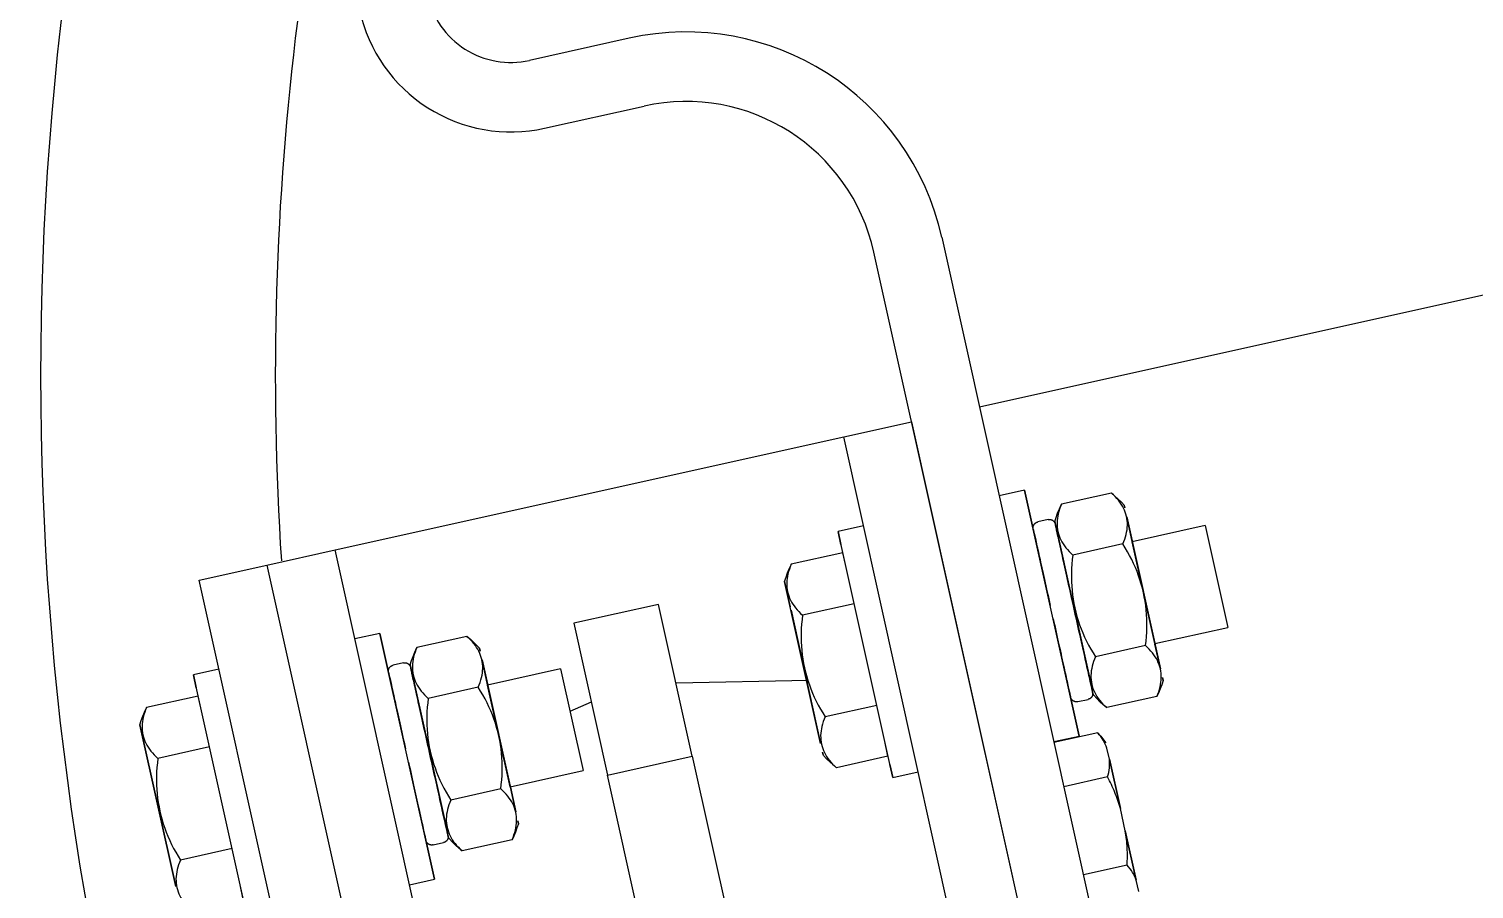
# Model space of a CAD drawing. Header units: millimetres. Extents: x -1534340 to 1713810, y -1348191 to 1114081.
# Drawn here: x 1307865.7 to 1308032.1, y -648865.5 to -648766.5 of the extents above; entities that cross this region are included whole.
import ezdxf

# ---------------------------------------------------------------- set-up
doc = ezdxf.new("R2010")
doc.units = ezdxf.units.MM
doc.header["$LTSCALE"] = 100
for name, color, linetype in [('ccu12-Manh', 8, 'Continuous'), ('KT-Kich thuoc', 9, 'Continuous'), ('SPE-MEP-Electric', 46, 'Continuous'), ('Xref_ST_MBDV Cot vach 30.7.2022$0$Xref_ST_MBDV Cot vach 30.7.2022|Xref_ST_MBDV Cot vach 30.7.2022|Xref_ST_MBDV Cot vach 30.7.2022|Xref_ST_MBDV Cot vach 30.7.2022|A-WALL-PATT', 251, 'Continuous')]:
    doc.layers.add(name, color=color, linetype=linetype)

# ---------------------------------------------------------------- blocks, each defined once
blk = doc.blocks.new('Xref_ST_MBDV Cot vach 30.7.2022$0$Tuong Vay01-flat-1')
at = {"layer": 'Xref_ST_MBDV Cot vach 30.7.2022$0$Xref_ST_MBDV Cot vach 30.7.2022|Xref_ST_MBDV Cot vach 30.7.2022|Xref_ST_MBDV Cot vach 30.7.2022|Xref_ST_MBDV Cot vach 30.7.2022|A-WALL-PATT'}
h = blk.add_hatch(dxfattribs=at)
h.set_pattern_fill('ACET-2D-VATLIEU04', color=256, scale=50, pattern_type=2)
h.set_pattern_definition([(50, (-11139561.84, -1407213.45), (-225.902474, 189.5546825), [37.5, -412.5]), (355, (-11139561.84, -1407213.45), (32.127212, 367.215716), [30, -330]), (100.4514, (-11139531.95, -1407216.06), (-341.231527, -62.944187), [31.870095, -350.571056]), (46.1842, (-11139561.84, -1407113.45), (-319.180497, 306.252097), [56.25, -618.75]), (96.6356, (-11139517.37, -1407120.34), (-516.995922, -60.144022), [47.805144, -525.8565]), (351.1842, (-11139561.84, -1407113.45), (84.740774, 546.39543), [45, -495]), (21, (-11139511.84, -1407138.45), (-105.680822, 275.3079534), [37.5, -412.5]), (326, (-11139511.84, -1407138.45), (206.128805, 305.59852), [30, -330]), (71.4514, (-11139486.97, -1407155.22), (-328.963765, 110.380101), [31.870095, -350.571056]), (37.5, (-11139561.84, -1407213.45), (-78.1345294, 101.8269012), [0, -326, 0, -335, 0, -331.25]), (7.5, (-11139561.84, -1407213.45), (-23.2793464, 176.824191), [0, -191, 0, -318.5, 0, -126.25]), (327.5, (-11139673.34, -1407213.45), (71.9444175, 112.9301145), [0, -125, 0, -390, 0, -517.5000003]), (317.5, (-11139723.34, -1407213.45), (158.0205496, 172.449169), [0, -162.5, 0, -259, 0, -367.5]), (45, (-11139561.84, -1407213.45), (-150.260191, 150.260191), []), (45, (-11139561.84, -1407152.2), (-150.260191, 150.260191), [])])
h.paths.add_polyline_path([(-82665.42, -118500.01), (-81837.42, -121132.03), (-80902.72, -123728.08), (-79862.88, -126283.84), (-78719.64, -128795.04), (-77474.9, -131257.52), (-76130.73, -133667.15), (-74689.38, -136019.95), (-73153.23, -138311.98), (-71524.86, -140539.43), (-69806.97, -142698.6), (-68002.42, -144785.88), (-66114.21, -146797.8), (-64145.5, -148731.01), (-62099.55, -150582.3), (-59979.78, -152348.57), (-57789.72, -154026.89), (-55533, -155614.47), (-53213.4, -157108.65), (-50834.77, -158506.95), (-48401.07, -159807.05), (-45916.36, -161006.78), (-43384.77, -162104.14), (-40810.51, -163097.3), (-38197.89, -163984.61), (-35551.23, -164764.6), (-32874.96, -165435.95), (-30173.53, -165997.57), (-27451.45, -166448.5), (-24701.85, -166789.32), (-4396.73, -168938.26), (36420.02, -167648.22), (41836.49, -160718.64), (12445.39, -24367.66), (8472.91, -9248.97), (-4718.71, -5521.4), (-10557.46, -9946.82), (-34021.19, -27848.25), (-39776.65, -32008.57), (-41248.86, -35293.77), (-45787.32, -38574.38), (-49368.49, -38942), (-57644.19, -44924.07), (-59844.65, -46601.45), (-61968.93, -48362.3), (-64019.6, -50208.35), (-65993.25, -52136.53), (-67886.59, -54143.62), (-69696.47, -56226.28), (-71419.87, -58381.05), (-73053.94, -60604.33), (-74595.93, -62892.43), (-76043.3, -65241.53), (-77393.62, -67647.73), (-78644.64, -70107.01), (-79794.3, -72615.29), (-80840.66, -75168.38), (-81782, -77762.03), (-82616.74, -80391.93), (-83343.48, -83053.69), (-83961.03, -85742.89), (-84468.35, -88455.04), (-84864.6, -91185.63), (-85149.11, -93930.12), (-85321.41, -96683.6), (-85381.3, -99529.51), (-85328.5, -102200.84), (-85163.21, -104955.39), (-84885.7, -107700.59), (-84496.43, -110432.19), (-83996.05, -113145.63), (-83385.37, -115836.4)], flags=16)
h.paths.add_polyline_path([(-83625.46, -118780.63), (-82785.21, -121451.59), (-81836.68, -124086.04), (-80781.46, -126679.6), (-79621.31, -129227.95), (-78358.15, -131726.85), (-76994.1, -134172.14), (-75531.43, -136559.73), (-73972.56, -138885.67), (-72320.1, -141146.07), (-70576.8, -143337.18), (-68745.55, -145455.33), (-66829.42, -147497.01), (-64831.58, -149458.82), (-62755.37, -151337.49), (-60604.25, -153129.89), (-58381.78, -154833.04), (-56091.69, -156444.1), (-53737.77, -157960.38), (-51323.96, -159379.37), (-48854.26, -160698.7), (-46332.79, -161916.18), (-43763.75, -163029.77), (-41151.42, -164037.62), (-38500.15, -164938.06), (-35814.34, -165729.58), (-33098.48, -166410.87), (-30357.09, -166980.79), (-27594.73, -167438.39), (-24815.99, -167782.83), (-4433.74, -169939.93), (36919.56, -168632.94), (42912.69, -160965.6), (13418.23, -24135.12), (9294.84, -8442.07), (-4925.94, -4423.69), (-11162.76, -9150.82), (-34617.48, -27045.38), (-40579.63, -31355.1), (-42051.84, -34640.3), (-46155.98, -37606.97), (-49737.15, -37974.59), (-58240.31, -44121.08), (-60467.12, -45818.54), (-62622.82, -47605.44), (-64703.82, -49478.79), (-66706.66, -51435.49), (-68628.01, -53472.27), (-70464.67, -55585.74), (-72213.56, -57772.38), (-73871.8, -60028.55), (-75436.6, -62350.49), (-76905.37, -64734.35), (-78275.67, -67176.14), (-79545.2, -69671.8), (-80711.86, -72217.17), (-81773.71, -74808.03), (-82728.97, -77440.05), (-83576.05, -80108.85), (-84313.55, -82809.98), (-84940.23, -85538.96), (-85455.06, -88291.23), (-85857.17, -91062.22), (-86145.89, -93847.3), (-86320.76, -96641.84), (-86381.51, -99528.87), (-86327.91, -102240.68), (-86160.19, -105035.66), (-85878.58, -107821.47), (-85483.55, -110593.48), (-84975.76, -113347.05), (-84356.06, -116077.62)])
blk = doc.blocks.new('A$C3D120D72')
for p, q in [((-462.44, 343.62), (-462.42, 2221.96)), ((-454.42, 2221.96), (-454.44, 343.62)), ((-454.44, 363.62), (-454.43, 463.62)), ((-446.43, 463.62), (-446.44, 363.62)), ((-386.43, 463.62), (-386.44, 363.62)), ((-378.4, 363.62), (-378.4, 463.62)), ((-370.4, 463.62), (-370.4, 363.62)), ((-421.44, 395.73), (-421.44, 431.52)), ((-411.44, 431.52), (-411.44, 395.73)), ((-468.25, 422.08), (-468.25, 420.76)), ((-468.25, 420.76), (-468.25, 414.94)), ((-468.25, 414.94), (-468.25, 420.76)), ((-467.6, 418.82), (-462.44, 418.82)), ((-468.25, 414.94), (-468.25, 412.3)), ((-468.25, 412.3), (-468.25, 406.49)), ((-468.25, 406.49), (-468.25, 412.3)), ((-467.6, 408.43), (-462.44, 408.43)), ((-468.25, 406.49), (-468.25, 405.17)), ((-467.6, 403.23), (-462.44, 403.23)), ((-462.44, 403.12), (-465.44, 403.12)), ((-465.44, 398.88), (-465.44, 403.12)), ((-465.44, 403.12), (-465.44, 374.12)), ((-462.44, 403.12), (-465.44, 403.12)), ((-465.44, 398.88), (-465.44, 403.12)), ((-465.44, 403.12), (-465.44, 398.88)), ((-443.44, 403.12), (-446.44, 403.12)), ((-443.44, 403.12), (-446.44, 403.12)), ((-443.44, 401.6), (-443.44, 403.12)), ((-443.44, 403.12), (-443.44, 374.12)), ((-443.44, 401.6), (-443.44, 403.12)), ((-443.44, 403.12), (-443.44, 401.6)), ((-386.44, 403.12), (-389.4, 403.12)), ((-389.4, 398.88), (-389.4, 403.12)), ((-389.4, 403.12), (-389.4, 398.88)), ((-386.44, 403.12), (-389.4, 403.12)), ((-389.4, 398.88), (-389.4, 403.12)), ((-389.4, 403.12), (-389.4, 374.12)), ((-367.4, 403.12), (-367.4, 374.12)), ((-476.25, 398.97), (-475.99, 399.42)), ((-475.14, 400.62), (-469.24, 400.62)), ((-443.44, 400.62), (-437.36, 400.62)), ((-443.44, 400.62), (-443.44, 398.88)), ((-400.22, 398.97), (-399.95, 399.41)), ((-399.1, 400.62), (-393.21, 400.62)), ((-367.4, 400.62), (-367.4, 398.88)), ((-476.25, 398.62), (-476.25, 398.97)), ((-476.25, 398.97), (-476.25, 398.62)), ((-476.25, 398.62), (-476.25, 398.97)), ((-476.25, 398.97), (-476.25, 398.62)), ((-468.09, 398.91), (-468.05, 398.83)), ((-468.05, 398.83), (-468.05, 398.48)), ((-468.05, 398.48), (-468.05, 398.83)), ((-468.05, 398.83), (-468.05, 398.48)), ((-468.05, 398.48), (-468.05, 398.83)), ((-466.13, 399.22), (-467.35, 399.22)), ((-436.21, 398.91), (-436.19, 398.86)), ((-436.19, 398.86), (-436.19, 398.51)), ((-436.19, 398.51), (-436.19, 398.86)), ((-436.19, 398.86), (-436.19, 398.51)), ((-436.19, 398.51), (-436.19, 398.86)), ((-400.22, 398.62), (-400.22, 398.97)), ((-400.22, 398.97), (-400.22, 398.62)), ((-400.22, 398.62), (-400.22, 398.97)), ((-400.22, 398.97), (-400.22, 398.62)), ((-392.06, 398.91), (-392.01, 398.83)), ((-392.01, 398.83), (-392.01, 398.48)), ((-392.01, 398.48), (-392.01, 398.83)), ((-392.01, 398.83), (-392.01, 398.48)), ((-392.01, 398.48), (-392.01, 398.83)), ((-390.1, 399.22), (-391.32, 399.22)), ((-476.25, 379.66), (-476.25, 397.59)), ((-476.25, 397.59), (-476.25, 394.68)), ((-476.25, 394.68), (-476.25, 397.59)), ((-476.25, 397.59), (-476.25, 394.68)), ((-468.05, 397.46), (-468.05, 388.62)), ((-468.05, 388.62), (-468.05, 397.46)), ((-468.05, 397.46), (-468.05, 388.62)), ((-468.05, 388.62), (-468.05, 397.46)), ((-436.19, 397.49), (-436.19, 378.39)), ((-436.19, 381.79), (-436.19, 397.49)), ((-436.19, 397.49), (-436.19, 381.79)), ((-436.19, 381.79), (-436.19, 397.49)), ((-400.22, 394.68), (-400.22, 397.59)), ((-400.22, 397.59), (-400.22, 394.68)), ((-400.22, 379.66), (-400.22, 397.59)), ((-400.22, 397.59), (-400.22, 394.68)), ((-392.01, 397.46), (-392.01, 378.42)), ((-392.01, 378.42), (-392.01, 397.46)), ((-392.01, 397.46), (-392.01, 378.42)), ((-392.01, 378.42), (-392.01, 397.46)), ((-360.15, 397.49), (-360.15, 378.39)), ((-360.15, 378.39), (-360.15, 397.49)), ((-360.15, 397.49), (-360.15, 378.39)), ((-360.15, 378.39), (-360.15, 397.49)), ((-476.24, 394.62), (-484.84, 394.62)), ((-484.84, 382.62), (-484.84, 394.62)), ((-476.24, 394.62), (-476.24, 382.62)), ((-475.14, 394.62), (-469.24, 394.62)), ((-443.44, 394.62), (-437.36, 394.62)), ((-421.44, 395.73), (-421.44, 377.83)), ((-411.44, 395.73), (-421.44, 395.73)), ((-411.44, 377.83), (-411.44, 395.73)), ((-400.2, 394.62), (-408.8, 394.62)), ((-408.8, 382.62), (-408.8, 394.62)), ((-400.2, 394.62), (-400.2, 382.62)), ((-399.1, 394.62), (-393.21, 394.62)), ((-367.4, 394.62), (-361.33, 394.62)), ((-436.38, 390.11), (-421.44, 387.12)), ((-468.05, 388.2), (-468.05, 378.42)), ((-468.05, 378.42), (-468.05, 388.2)), ((-468.05, 388.2), (-468.05, 378.42)), ((-468.05, 378.42), (-468.05, 388.2)), ((-411.44, 387.12), (-408.8, 387.65)), ((-484.84, 382.62), (-476.24, 382.62)), ((-476.25, 382.58), (-476.25, 379.66)), ((-476.25, 379.66), (-476.25, 382.58)), ((-476.25, 382.58), (-476.25, 379.66)), ((-475.14, 382.63), (-469.24, 382.63)), ((-443.44, 382.63), (-437.36, 382.63)), ((-436.19, 378.39), (-436.19, 381.39)), ((-436.19, 381.39), (-436.19, 378.39)), ((-436.19, 378.39), (-436.19, 381.39)), ((-408.8, 382.62), (-400.2, 382.62)), ((-400.22, 379.66), (-400.22, 382.58)), ((-400.22, 382.58), (-400.22, 379.66)), ((-400.22, 382.58), (-400.22, 379.66)), ((-399.1, 382.63), (-393.21, 382.63)), ((-367.4, 382.63), (-361.33, 382.63)), ((-476.25, 378.28), (-476.25, 378.63)), ((-476.25, 378.63), (-476.25, 378.28)), ((-476.25, 378.28), (-476.25, 378.63)), ((-476.25, 378.63), (-476.25, 378.28)), ((-468.05, 378.42), (-468.31, 377.97)), ((-467.35, 378.02), (-466.13, 378.02)), ((-465.44, 374.12), (-465.44, 378.37)), ((-465.44, 374.12), (-465.44, 378.37)), ((-465.44, 378.37), (-465.44, 374.12)), ((-443.44, 378.37), (-443.44, 376.63)), ((-436.19, 378.39), (-436.45, 377.94)), ((-421.44, 377.83), (-411.44, 377.83)), ((-400.22, 378.28), (-400.22, 378.63)), ((-400.22, 378.63), (-400.22, 378.28)), ((-400.22, 378.28), (-400.22, 378.63)), ((-400.22, 378.63), (-400.22, 378.28)), ((-392.01, 378.42), (-392.27, 377.97)), ((-391.32, 378.02), (-390.1, 378.02)), ((-389.4, 374.12), (-389.4, 378.37)), ((-389.4, 378.37), (-389.4, 374.12)), ((-389.4, 374.12), (-389.4, 378.37)), ((-367.4, 378.37), (-367.4, 376.63)), ((-360.15, 378.39), (-360.41, 377.94)), ((-475.14, 376.63), (-469.24, 376.63)), ((-443.44, 376.63), (-437.36, 376.63)), ((-399.1, 376.63), (-393.21, 376.63)), ((-367.4, 376.63), (-361.33, 376.63)), ((-443.44, 374.12), (-443.44, 375.65)), ((-443.44, 374.12), (-443.44, 375.65)), ((-443.44, 375.65), (-443.44, 374.12)), ((-367.4, 374.12), (-367.4, 375.65)), ((-367.4, 375.65), (-367.4, 374.12)), ((-367.4, 374.12), (-367.4, 375.65)), ((-465.44, 374.12), (-462.44, 374.12)), ((-465.44, 374.12), (-462.44, 374.12)), ((-446.44, 374.12), (-443.44, 374.12)), ((-446.44, 374.12), (-443.44, 374.12)), ((-389.4, 374.12), (-386.44, 374.12)), ((-389.4, 374.12), (-386.44, 374.12)), ((-370.4, 374.12), (-367.4, 374.12)), ((-370.4, 374.12), (-367.4, 374.12)), ((-462.44, 363.62), (-533.44, 363.63)), ((-446.44, 363.62), (-454.44, 363.62)), ((-386.44, 363.62), (-446.44, 363.62)), ((-378.4, 363.62), (-386.44, 363.62)), ((-370.4, 363.62), (-378.4, 363.62)), ((-420.51, 321.46), (-432.28, 321.46)), ((-432.28, 313.46), (-420.51, 313.46))]:
    blk.add_line(p, q)
at = {"flags": 128}
for points in [[(-467.6, 403.23), (-467.85, 403.68), (-468.08, 404.15), (-468.25, 404.53)], [(-476.25, 398.97), (-475.99, 399.42), (-475.71, 399.85), (-475.41, 400.27), (-475.14, 400.62)], [(-469.24, 400.62), (-468.93, 400.21), (-468.63, 399.79), (-468.35, 399.36), (-468.09, 398.91), (-468.05, 398.83)], [(-437.36, 400.62), (-437.05, 400.21), (-436.75, 399.79), (-436.48, 399.36), (-436.21, 398.91), (-436.19, 398.86)], [(-400.22, 398.97), (-399.95, 399.41), (-399.67, 399.85), (-399.37, 400.27), (-399.1, 400.62)], [(-393.21, 400.62), (-392.9, 400.21), (-392.6, 399.79), (-392.32, 399.36), (-392.06, 398.91), (-392.01, 398.83)], [(-468.04, 398.54), (-468.03, 398.57), (-468.03, 398.6), (-468.03, 398.62), (-468.03, 398.65), (-468.02, 398.68), (-468.02, 398.7), (-468.01, 398.73), (-468, 398.76), (-467.99, 398.78), (-467.98, 398.81), (-467.97, 398.83), (-467.96, 398.86), (-467.95, 398.88), (-467.93, 398.9), (-467.92, 398.93), (-467.9, 398.95), (-467.88, 398.97), (-467.87, 398.99), (-467.85, 399.01), (-467.83, 399.03), (-467.81, 399.05), (-467.79, 399.07), (-467.77, 399.09), (-467.74, 399.1), (-467.72, 399.12), (-467.7, 399.13), (-467.67, 399.14), (-467.65, 399.16), (-467.63, 399.17), (-467.6, 399.18), (-467.57, 399.19), (-467.55, 399.2), (-467.52, 399.2), (-467.5, 399.21), (-467.47, 399.21), (-467.44, 399.22), (-467.41, 399.22), (-467.39, 399.22), (-467.36, 399.22), (-467.35, 399.22)], [(-468.04, 390.49), (-468.04, 390.88), (-468.04, 391.26), (-468.04, 391.64), (-468.04, 392.02), (-468.04, 392.39), (-468.04, 392.75), (-468.04, 393.11), (-468.04, 393.46), (-468.04, 393.8), (-468.04, 394.14), (-468.04, 394.46), (-468.04, 394.78), (-468.04, 395.08), (-468.04, 395.38), (-468.04, 395.66), (-468.04, 395.94), (-468.04, 396.2), (-468.04, 396.45), (-468.04, 396.69), (-468.04, 396.91), (-468.04, 397.12), (-468.04, 397.32), (-468.04, 397.5), (-468.04, 397.67), (-468.04, 397.83), (-468.04, 397.97), (-468.04, 398.09), (-468.04, 398.21), (-468.04, 398.3), (-468.04, 398.38), (-468.04, 398.44), (-468.04, 398.49), (-468.04, 398.52), (-468.04, 398.54)], [(-468.04, 398.54), (-468.04, 398.53), (-468.04, 398.51), (-468.04, 398.47), (-468.04, 398.42), (-468.04, 398.34), (-468.04, 398.26), (-468.04, 398.16), (-468.04, 398.04), (-468.04, 397.91), (-468.04, 397.76), (-468.04, 397.6), (-468.04, 397.42), (-468.04, 397.23), (-468.04, 397.03), (-468.04, 396.81), (-468.04, 396.58), (-468.04, 396.34), (-468.04, 396.08), (-468.04, 395.81), (-468.04, 395.53), (-468.04, 395.24), (-468.04, 394.94), (-468.04, 394.63), (-468.04, 394.31), (-468.04, 393.98), (-468.04, 393.65), (-468.04, 393.3), (-468.04, 392.95), (-468.04, 392.59), (-468.04, 392.22), (-468.04, 391.85), (-468.04, 391.47), (-468.04, 391.09), (-468.04, 390.7), (-468.04, 390.31), (-468.04, 389.92), (-468.04, 389.52), (-468.04, 389.13), (-468.04, 388.73), (-468.04, 388.34), (-468.04, 387.94), (-468.04, 387.54), (-468.04, 387.15), (-468.04, 386.76), (-468.04, 386.37), (-468.04, 385.99), (-468.04, 385.61), (-468.04, 385.23), (-468.04, 384.86), (-468.04, 384.5), (-468.04, 384.14), (-468.04, 383.79), (-468.04, 383.45), (-468.04, 383.11), (-468.04, 382.79), (-468.04, 382.47), (-468.04, 382.17), (-468.04, 381.87), (-468.04, 381.58), (-468.04, 381.31), (-468.04, 381.05), (-468.04, 380.8), (-468.04, 380.56), (-468.04, 380.34), (-468.04, 380.13), (-468.04, 379.93), (-468.04, 379.74), (-468.04, 379.58), (-468.04, 379.42), (-468.04, 379.28), (-468.04, 379.15), (-468.04, 379.04), (-468.04, 378.95), (-468.04, 378.87), (-468.04, 378.81), (-468.04, 378.76), (-468.04, 378.73), (-468.04, 378.71)], [(-468.03, 398.62), (-468.03, 398.65), (-468.02, 398.68), (-468.02, 398.7), (-468.01, 398.73), (-468, 398.76), (-467.99, 398.78), (-467.98, 398.81), (-467.97, 398.83), (-467.96, 398.86), (-467.95, 398.88), (-467.93, 398.9), (-467.92, 398.93), (-467.9, 398.95), (-467.88, 398.97), (-467.87, 398.99), (-467.85, 399.01), (-467.83, 399.03), (-467.81, 399.05), (-467.79, 399.07), (-467.77, 399.09), (-467.74, 399.1), (-467.72, 399.12), (-467.7, 399.13), (-467.67, 399.14), (-467.65, 399.16), (-467.63, 399.17), (-467.6, 399.18), (-467.57, 399.19), (-467.55, 399.2), (-467.52, 399.2), (-467.5, 399.21), (-467.47, 399.21), (-467.44, 399.22), (-467.41, 399.22)], [(-466.13, 399.22), (-466.11, 399.22), (-466.08, 399.22), (-466.05, 399.22), (-466.02, 399.22), (-465.99, 399.21), (-465.97, 399.2), (-465.94, 399.2), (-465.91, 399.19), (-465.89, 399.18), (-465.86, 399.17), (-465.84, 399.16), (-465.81, 399.15), (-465.79, 399.13), (-465.76, 399.12), (-465.74, 399.1), (-465.72, 399.09), (-465.69, 399.07), (-465.67, 399.05), (-465.65, 399.03), (-465.63, 399.01), (-465.61, 398.99), (-465.6, 398.97), (-465.58, 398.95), (-465.56, 398.93), (-465.55, 398.9), (-465.53, 398.88), (-465.52, 398.86), (-465.5, 398.83), (-465.49, 398.81), (-465.48, 398.78), (-465.47, 398.75), (-465.46, 398.73), (-465.46, 398.7), (-465.45, 398.67), (-465.45, 398.65), (-465.44, 398.62), (-465.44, 398.59), (-465.44, 398.56), (-465.44, 398.53)], [(-465.89, 399.18), (-465.86, 399.17), (-465.84, 399.16), (-465.81, 399.15), (-465.79, 399.13), (-465.76, 399.12), (-465.74, 399.1), (-465.72, 399.09), (-465.69, 399.07), (-465.67, 399.05), (-465.65, 399.03), (-465.63, 399.01), (-465.61, 398.99), (-465.6, 398.97), (-465.58, 398.95), (-465.56, 398.93), (-465.55, 398.9), (-465.53, 398.88), (-465.52, 398.86), (-465.5, 398.83), (-465.49, 398.81)], [(-465.44, 389.31), (-465.44, 389.7), (-465.44, 390.1), (-465.44, 390.49), (-465.44, 390.87), (-465.44, 391.26), (-465.44, 391.64), (-465.44, 392.01), (-465.44, 392.38), (-465.44, 392.75), (-465.44, 393.1), (-465.44, 393.45), (-465.44, 393.79), (-465.44, 394.13), (-465.44, 394.45), (-465.44, 394.77), (-465.44, 395.07), (-465.44, 395.37), (-465.44, 395.65), (-465.44, 395.93), (-465.44, 396.19), (-465.44, 396.44), (-465.44, 396.67), (-465.44, 396.9), (-465.44, 397.11), (-465.44, 397.31), (-465.44, 397.49), (-465.44, 397.66), (-465.44, 397.81), (-465.44, 397.95), (-465.44, 398.08), (-465.44, 398.19), (-465.44, 398.28), (-465.44, 398.36), (-465.44, 398.43), (-465.44, 398.48), (-465.44, 398.51), (-465.44, 398.52)], [(-392, 398.62), (-391.99, 398.65), (-391.99, 398.68), (-391.98, 398.7), (-391.98, 398.73), (-391.97, 398.76), (-391.96, 398.78), (-391.95, 398.81), (-391.94, 398.83), (-391.92, 398.86), (-391.91, 398.88), (-391.9, 398.9), (-391.88, 398.93), (-391.87, 398.95), (-391.85, 398.97), (-391.83, 398.99), (-391.81, 399.01), (-391.8, 399.03), (-391.78, 399.05), (-391.75, 399.07), (-391.73, 399.08), (-391.71, 399.1), (-391.69, 399.12), (-391.67, 399.13), (-391.64, 399.14), (-391.62, 399.16), (-391.59, 399.17), (-391.57, 399.18), (-391.54, 399.19), (-391.52, 399.2), (-391.49, 399.2), (-391.46, 399.21), (-391.44, 399.21), (-391.41, 399.22), (-391.38, 399.22)], [(-392, 398.54), (-392, 398.57), (-392, 398.6), (-392, 398.62), (-391.99, 398.65), (-391.99, 398.68), (-391.98, 398.7), (-391.98, 398.73), (-391.97, 398.76), (-391.96, 398.78), (-391.95, 398.81), (-391.94, 398.83), (-391.92, 398.86), (-391.91, 398.88), (-391.9, 398.9), (-391.88, 398.93), (-391.87, 398.95), (-391.85, 398.97), (-391.83, 398.99), (-391.81, 399.01), (-391.8, 399.03), (-391.78, 399.05), (-391.75, 399.07), (-391.73, 399.08), (-391.71, 399.1), (-391.69, 399.12), (-391.67, 399.13), (-391.64, 399.14), (-391.62, 399.16), (-391.59, 399.17), (-391.57, 399.18), (-391.54, 399.19), (-391.52, 399.2), (-391.49, 399.2), (-391.46, 399.21), (-391.44, 399.21), (-391.41, 399.22), (-391.38, 399.22), (-391.35, 399.22), (-391.33, 399.22), (-391.32, 399.22)], [(-392, 390.49), (-392, 390.88), (-392, 391.26), (-392, 391.64), (-392, 392.02), (-392, 392.39), (-392, 392.75), (-392, 393.11), (-392, 393.46), (-392, 393.8), (-392, 394.14), (-392, 394.46), (-392, 394.78), (-392, 395.08), (-392, 395.38), (-392, 395.66), (-392, 395.94), (-392, 396.2), (-392, 396.45), (-392, 396.69), (-392, 396.91), (-392, 397.12), (-392, 397.32), (-392, 397.5), (-392, 397.67), (-392, 397.83), (-392, 397.97), (-392, 398.09), (-392, 398.2), (-392, 398.3), (-392, 398.38), (-392, 398.44), (-392, 398.49), (-392, 398.52), (-392, 398.54)], [(-392, 398.54), (-392, 398.53), (-392, 398.51), (-392, 398.47), (-392, 398.42), (-392, 398.34), (-392, 398.26), (-392, 398.16), (-392, 398.04), (-392, 397.91), (-392, 397.76), (-392, 397.6), (-392, 397.42), (-392, 397.23), (-392, 397.03), (-392, 396.81), (-392, 396.58), (-392, 396.34), (-392, 396.08), (-392, 395.81), (-392, 395.53), (-392, 395.24), (-392, 394.94), (-392, 394.63), (-392, 394.31), (-392, 393.98), (-392, 393.64), (-392, 393.3), (-392, 392.95), (-392, 392.58), (-392, 392.22), (-392, 391.85), (-392, 391.47), (-392, 391.09), (-392, 390.7), (-392, 390.31), (-392, 389.92), (-392, 389.52), (-392, 389.13), (-392, 388.73), (-392, 388.33), (-392, 387.94), (-392, 387.54), (-392, 387.15), (-392, 386.76), (-392, 386.37), (-392, 385.99), (-392, 385.61), (-392, 385.23), (-392, 384.86), (-392, 384.5), (-392, 384.14), (-392, 383.79), (-392, 383.45), (-392, 383.11), (-392, 382.79), (-392, 382.47), (-392, 382.17), (-392, 381.87), (-392, 381.58), (-392, 381.31), (-392, 381.05), (-392, 380.8), (-392, 380.56), (-392, 380.34), (-392, 380.13), (-392, 379.93), (-392, 379.74), (-392, 379.57), (-392, 379.42), (-392, 379.28), (-392, 379.15), (-392, 379.04), (-392, 378.95), (-392, 378.87), (-392, 378.81), (-392, 378.76), (-392, 378.73), (-392, 378.71)], [(-390.1, 399.22), (-390.07, 399.22), (-390.04, 399.22), (-390.02, 399.22), (-389.99, 399.22), (-389.96, 399.21), (-389.93, 399.2), (-389.91, 399.2), (-389.88, 399.19), (-389.85, 399.18), (-389.83, 399.17), (-389.8, 399.16), (-389.78, 399.15), (-389.75, 399.13), (-389.73, 399.12), (-389.71, 399.1), (-389.68, 399.09), (-389.66, 399.07), (-389.64, 399.05), (-389.62, 399.03), (-389.6, 399.01), (-389.58, 398.99), (-389.56, 398.97), (-389.54, 398.95), (-389.53, 398.93), (-389.51, 398.9), (-389.5, 398.88), (-389.48, 398.85), (-389.47, 398.83), (-389.46, 398.8), (-389.45, 398.78), (-389.44, 398.75), (-389.43, 398.73), (-389.42, 398.7), (-389.42, 398.67), (-389.41, 398.64), (-389.41, 398.62), (-389.4, 398.59), (-389.4, 398.56), (-389.4, 398.53)], [(-389.85, 399.18), (-389.83, 399.17), (-389.8, 399.16), (-389.78, 399.15), (-389.75, 399.13), (-389.73, 399.12), (-389.71, 399.1), (-389.68, 399.09), (-389.66, 399.07), (-389.64, 399.05), (-389.62, 399.03), (-389.6, 399.01), (-389.58, 398.99), (-389.56, 398.97), (-389.54, 398.95), (-389.53, 398.93), (-389.51, 398.9), (-389.5, 398.88), (-389.48, 398.85), (-389.47, 398.83), (-389.46, 398.8)], [(-389.4, 389.31), (-389.4, 389.7), (-389.4, 390.1), (-389.4, 390.49), (-389.4, 390.87), (-389.4, 391.26), (-389.4, 391.64), (-389.4, 392.01), (-389.4, 392.38), (-389.4, 392.74), (-389.4, 393.1), (-389.4, 393.45), (-389.4, 393.79), (-389.4, 394.13), (-389.4, 394.45), (-389.4, 394.77), (-389.4, 395.07), (-389.4, 395.37), (-389.4, 395.65), (-389.4, 395.93), (-389.4, 396.19), (-389.4, 396.44), (-389.4, 396.67), (-389.4, 396.9), (-389.4, 397.11), (-389.4, 397.31), (-389.4, 397.49), (-389.4, 397.66), (-389.4, 397.81), (-389.4, 397.95), (-389.4, 398.08), (-389.4, 398.19), (-389.4, 398.28), (-389.4, 398.36), (-389.4, 398.43), (-389.4, 398.47), (-389.4, 398.51), (-389.4, 398.52)], [(-468.04, 397.6), (-468.04, 397.42), (-468.04, 397.23), (-468.04, 397.03), (-468.04, 396.81), (-468.04, 396.58), (-468.04, 396.34), (-468.04, 396.08), (-468.04, 395.81), (-468.04, 395.53), (-468.04, 395.24), (-468.04, 394.94), (-468.04, 394.63), (-468.04, 394.31), (-468.04, 393.98), (-468.04, 393.65), (-468.04, 393.3), (-468.04, 392.95), (-468.04, 392.59), (-468.04, 392.22), (-468.04, 391.85), (-468.04, 391.47), (-468.04, 391.09), (-468.04, 390.7)], [(-468.04, 390.49), (-468.04, 390.88), (-468.04, 391.26), (-468.04, 391.64), (-468.04, 392.02), (-468.04, 392.39), (-468.04, 392.75), (-468.04, 393.11), (-468.04, 393.46), (-468.04, 393.8), (-468.04, 394.14), (-468.04, 394.46), (-468.04, 394.78), (-468.04, 395.08), (-468.04, 395.38), (-468.04, 395.66), (-468.04, 395.94), (-468.04, 396.2), (-468.04, 396.45), (-468.04, 396.69), (-468.04, 396.91), (-468.04, 397.12), (-468.04, 397.32), (-468.04, 397.5)], [(-392, 397.6), (-392, 397.42), (-392, 397.23), (-392, 397.03), (-392, 396.81), (-392, 396.58), (-392, 396.34), (-392, 396.08), (-392, 395.81), (-392, 395.53), (-392, 395.24), (-392, 394.94), (-392, 394.63), (-392, 394.31), (-392, 393.98), (-392, 393.64), (-392, 393.3), (-392, 392.95), (-392, 392.58), (-392, 392.22), (-392, 391.85), (-392, 391.47), (-392, 391.09), (-392, 390.7)], [(-392, 390.49), (-392, 390.88), (-392, 391.26), (-392, 391.64), (-392, 392.02), (-392, 392.39), (-392, 392.75), (-392, 393.11), (-392, 393.46), (-392, 393.8), (-392, 394.14), (-392, 394.46), (-392, 394.78), (-392, 395.08), (-392, 395.38), (-392, 395.66), (-392, 395.94), (-392, 396.2), (-392, 396.45), (-392, 396.69), (-392, 396.91), (-392, 397.12), (-392, 397.32), (-392, 397.5)], [(-465.44, 378.73), (-465.44, 378.75), (-465.44, 378.79), (-465.44, 378.85), (-465.44, 378.92), (-465.44, 379.01), (-465.44, 379.11), (-465.44, 379.23), (-465.44, 379.36), (-465.44, 379.5), (-465.44, 379.67), (-465.44, 379.84), (-465.44, 380.03), (-465.44, 380.24), (-465.44, 380.45), (-465.44, 380.68), (-465.44, 380.93), (-465.44, 381.18), (-465.44, 381.45), (-465.44, 381.73), (-465.44, 382.02), (-465.44, 382.32), (-465.44, 382.63), (-465.44, 382.95), (-465.44, 383.27), (-465.44, 383.61), (-465.44, 383.96), (-465.44, 384.31), (-465.44, 384.67), (-465.44, 385.04), (-465.44, 385.41), (-465.44, 385.79), (-465.44, 386.17), (-465.44, 386.55), (-465.44, 386.94), (-465.44, 387.33), (-465.44, 387.73)], [(-389.4, 378.73), (-389.4, 378.75), (-389.4, 378.79), (-389.4, 378.85), (-389.4, 378.92), (-389.4, 379.01), (-389.4, 379.11), (-389.4, 379.22), (-389.4, 379.36), (-389.4, 379.5), (-389.4, 379.67), (-389.4, 379.84), (-389.4, 380.03), (-389.4, 380.23), (-389.4, 380.45), (-389.4, 380.68), (-389.4, 380.92), (-389.4, 381.18), (-389.4, 381.45), (-389.4, 381.73), (-389.4, 382.02), (-389.4, 382.32), (-389.4, 382.63), (-389.4, 382.95), (-389.4, 383.27), (-389.4, 383.61), (-389.4, 383.96), (-389.4, 384.31), (-389.4, 384.67), (-389.4, 385.04), (-389.4, 385.41), (-389.4, 385.79), (-389.4, 386.17), (-389.4, 386.55), (-389.4, 386.94), (-389.4, 387.33), (-389.4, 387.73)], [(-468.04, 387.54), (-468.04, 387.15), (-468.04, 386.76), (-468.04, 386.37), (-468.04, 385.99), (-468.04, 385.61), (-468.04, 385.23), (-468.04, 384.86), (-468.04, 384.5), (-468.04, 384.14), (-468.04, 383.79), (-468.04, 383.45), (-468.04, 383.11), (-468.04, 382.79), (-468.04, 382.47), (-468.04, 382.17), (-468.04, 381.87), (-468.04, 381.58), (-468.04, 381.31), (-468.04, 381.05), (-468.04, 380.8), (-468.04, 380.56)], [(-468.04, 380.67), (-468.04, 380.91), (-468.04, 381.17), (-468.04, 381.44), (-468.04, 381.71), (-468.04, 382), (-468.04, 382.31), (-468.04, 382.62), (-468.04, 382.94), (-468.04, 383.27), (-468.04, 383.6), (-468.04, 383.95), (-468.04, 384.3), (-468.04, 384.66), (-468.04, 385.03), (-468.04, 385.4), (-468.04, 385.78), (-468.04, 386.16), (-468.04, 386.55), (-468.04, 386.94), (-468.04, 387.33)], [(-468.04, 380.67), (-468.04, 380.91), (-468.04, 381.17), (-468.04, 381.44), (-468.04, 381.71), (-468.04, 382), (-468.04, 382.31), (-468.04, 382.62), (-468.04, 382.94), (-468.04, 383.27), (-468.04, 383.6), (-468.04, 383.95), (-468.04, 384.3), (-468.04, 384.66), (-468.04, 385.03), (-468.04, 385.4), (-468.04, 385.78), (-468.04, 386.16), (-468.04, 386.55), (-468.04, 386.94), (-468.04, 387.33)], [(-392, 387.54), (-392, 387.15), (-392, 386.76), (-392, 386.37), (-392, 385.99), (-392, 385.61), (-392, 385.23), (-392, 384.86), (-392, 384.5), (-392, 384.14), (-392, 383.79), (-392, 383.45), (-392, 383.11), (-392, 382.79), (-392, 382.47), (-392, 382.17), (-392, 381.87), (-392, 381.58), (-392, 381.31), (-392, 381.05), (-392, 380.8), (-392, 380.56)], [(-392, 380.67), (-392, 380.91), (-392, 381.17), (-392, 381.44), (-392, 381.71), (-392, 382), (-392, 382.3), (-392, 382.62), (-392, 382.94), (-392, 383.27), (-392, 383.6), (-392, 383.95), (-392, 384.3), (-392, 384.66), (-392, 385.03), (-392, 385.4), (-392, 385.78), (-392, 386.16), (-392, 386.55), (-392, 386.94), (-392, 387.33)], [(-392, 380.67), (-392, 380.91), (-392, 381.17), (-392, 381.44), (-392, 381.71), (-392, 382), (-392, 382.3), (-392, 382.62), (-392, 382.94), (-392, 383.27), (-392, 383.6), (-392, 383.95), (-392, 384.3), (-392, 384.66), (-392, 385.03), (-392, 385.4), (-392, 385.78), (-392, 386.16), (-392, 386.55), (-392, 386.94), (-392, 387.33)], [(-468.04, 378.71), (-468.04, 378.71), (-468.04, 378.74), (-468.04, 378.78), (-468.04, 378.83), (-468.04, 378.9), (-468.04, 378.99), (-468.04, 379.09), (-468.04, 379.21), (-468.04, 379.34), (-468.04, 379.49), (-468.04, 379.65)], [(-468.04, 379.58), (-468.04, 379.42), (-468.04, 379.28), (-468.04, 379.15), (-468.04, 379.04), (-468.04, 378.95), (-468.04, 378.87), (-468.04, 378.81), (-468.04, 378.76), (-468.04, 378.73), (-468.04, 378.71)], [(-468.04, 378.71), (-468.04, 378.71), (-468.04, 378.74), (-468.04, 378.78), (-468.04, 378.83), (-468.04, 378.9), (-468.04, 378.99), (-468.04, 379.09), (-468.04, 379.21), (-468.04, 379.34), (-468.04, 379.49)], [(-392, 378.71), (-392, 378.71), (-392, 378.74), (-392, 378.78), (-392, 378.83), (-392, 378.9), (-392, 378.99), (-392, 379.09), (-392, 379.21), (-392, 379.34), (-392, 379.49), (-392, 379.65)], [(-392, 379.57), (-392, 379.42), (-392, 379.28), (-392, 379.15), (-392, 379.04), (-392, 378.95), (-392, 378.87), (-392, 378.81), (-392, 378.76), (-392, 378.73), (-392, 378.71)], [(-392, 378.71), (-392, 378.71), (-392, 378.74), (-392, 378.78), (-392, 378.83), (-392, 378.9), (-392, 378.99), (-392, 379.09), (-392, 379.21), (-392, 379.34), (-392, 379.49)], [(-475.14, 376.63), (-475.45, 377.04), (-475.75, 377.46), (-476.02, 377.89), (-476.25, 378.28)], [(-468.05, 378.42), (-468.31, 377.97), (-468.58, 377.54), (-468.88, 377.11), (-469.19, 376.7), (-469.24, 376.63)], [(-467.35, 378.02), (-467.38, 378.03), (-467.41, 378.03), (-467.43, 378.03), (-467.46, 378.03), (-467.49, 378.04), (-467.52, 378.04), (-467.54, 378.05), (-467.57, 378.06), (-467.59, 378.07), (-467.62, 378.08), (-467.64, 378.09), (-467.67, 378.1), (-467.69, 378.11), (-467.72, 378.13), (-467.74, 378.14), (-467.76, 378.16), (-467.78, 378.18), (-467.8, 378.19), (-467.82, 378.21), (-467.84, 378.23), (-467.86, 378.25), (-467.88, 378.27), (-467.9, 378.29), (-467.91, 378.32), (-467.93, 378.34), (-467.94, 378.36), (-467.95, 378.39), (-467.97, 378.41), (-467.98, 378.43), (-467.99, 378.46), (-468, 378.49), (-468.01, 378.51), (-468.01, 378.54), (-468.02, 378.56), (-468.03, 378.59), (-468.03, 378.62), (-468.03, 378.64), (-468.03, 378.67), (-468.04, 378.7), (-468.04, 378.71)], [(-467.62, 378.08), (-467.64, 378.09), (-467.67, 378.1), (-467.69, 378.11), (-467.72, 378.13), (-467.74, 378.14), (-467.76, 378.16), (-467.78, 378.18), (-467.8, 378.19), (-467.82, 378.21), (-467.84, 378.23), (-467.86, 378.25), (-467.88, 378.27), (-467.9, 378.29), (-467.91, 378.32), (-467.93, 378.34), (-467.94, 378.36), (-467.95, 378.39), (-467.97, 378.41), (-467.98, 378.43), (-467.99, 378.46), (-468, 378.49), (-468.01, 378.51), (-468.01, 378.54), (-468.02, 378.56), (-468.03, 378.59), (-468.03, 378.62), (-468.03, 378.64), (-468.03, 378.67), (-468.04, 378.7), (-468.04, 378.71)], [(-465.44, 378.69), (-465.44, 378.67), (-465.44, 378.64), (-465.44, 378.61), (-465.45, 378.58), (-465.46, 378.56), (-465.46, 378.53), (-465.47, 378.5), (-465.48, 378.48), (-465.49, 378.45), (-465.5, 378.43), (-465.51, 378.4), (-465.53, 378.38), (-465.54, 378.35), (-465.56, 378.33), (-465.57, 378.31), (-465.59, 378.28), (-465.61, 378.26), (-465.63, 378.24), (-465.65, 378.22), (-465.67, 378.2), (-465.69, 378.18), (-465.71, 378.17), (-465.73, 378.15), (-465.76, 378.14), (-465.78, 378.12), (-465.8, 378.11), (-465.83, 378.09), (-465.85, 378.08), (-465.88, 378.07), (-465.91, 378.06), (-465.93, 378.05), (-465.96, 378.05), (-465.99, 378.04), (-466.01, 378.03), (-466.04, 378.03), (-466.07, 378.03), (-466.1, 378.03), (-466.13, 378.02), (-466.13, 378.02)], [(-465.54, 378.35), (-465.56, 378.33), (-465.57, 378.31), (-465.59, 378.28), (-465.61, 378.26), (-465.63, 378.24), (-465.65, 378.22), (-465.67, 378.2), (-465.69, 378.18), (-465.71, 378.17), (-465.73, 378.15), (-465.76, 378.14), (-465.78, 378.12), (-465.8, 378.11), (-465.83, 378.09), (-465.85, 378.08), (-465.88, 378.07), (-465.91, 378.06), (-465.93, 378.05), (-465.96, 378.05), (-465.99, 378.04), (-466.01, 378.03), (-466.04, 378.03), (-466.07, 378.03)], [(-436.19, 378.39), (-436.45, 377.94), (-436.72, 377.51), (-437.02, 377.08), (-437.33, 376.67), (-437.36, 376.63)], [(-399.1, 376.63), (-399.42, 377.04), (-399.71, 377.46), (-399.99, 377.89), (-400.22, 378.28)], [(-392.01, 378.42), (-392.27, 377.97), (-392.55, 377.54), (-392.84, 377.11), (-393.15, 376.7), (-393.21, 376.63)], [(-391.59, 378.08), (-391.61, 378.09), (-391.63, 378.1), (-391.66, 378.11), (-391.68, 378.13), (-391.71, 378.14), (-391.73, 378.16), (-391.75, 378.18), (-391.77, 378.19), (-391.79, 378.21), (-391.81, 378.23), (-391.83, 378.25), (-391.85, 378.27), (-391.86, 378.29), (-391.88, 378.32), (-391.89, 378.34), (-391.91, 378.36), (-391.92, 378.38), (-391.93, 378.41), (-391.95, 378.43), (-391.96, 378.46), (-391.97, 378.48), (-391.97, 378.51), (-391.98, 378.54), (-391.99, 378.56), (-391.99, 378.59), (-392, 378.62), (-392, 378.64), (-392, 378.67), (-392, 378.7), (-392, 378.71)], [(-391.32, 378.02), (-391.35, 378.02), (-391.37, 378.03), (-391.4, 378.03), (-391.43, 378.03), (-391.46, 378.04), (-391.48, 378.04), (-391.51, 378.05), (-391.53, 378.06), (-391.56, 378.07), (-391.59, 378.08), (-391.61, 378.09), (-391.63, 378.1), (-391.66, 378.11), (-391.68, 378.13), (-391.71, 378.14), (-391.73, 378.16), (-391.75, 378.18), (-391.77, 378.19), (-391.79, 378.21), (-391.81, 378.23), (-391.83, 378.25), (-391.85, 378.27), (-391.86, 378.29), (-391.88, 378.32), (-391.89, 378.34), (-391.91, 378.36), (-391.92, 378.38), (-391.93, 378.41), (-391.95, 378.43), (-391.96, 378.46), (-391.97, 378.48), (-391.97, 378.51), (-391.98, 378.54), (-391.99, 378.56), (-391.99, 378.59), (-392, 378.62), (-392, 378.64), (-392, 378.67), (-392, 378.7), (-392, 378.71)], [(-389.4, 378.69), (-389.4, 378.67), (-389.41, 378.64), (-389.41, 378.61), (-389.42, 378.58), (-389.42, 378.56), (-389.43, 378.53), (-389.44, 378.5), (-389.45, 378.48), (-389.46, 378.45), (-389.47, 378.42), (-389.48, 378.4), (-389.49, 378.38), (-389.51, 378.35), (-389.52, 378.33), (-389.54, 378.31), (-389.56, 378.28), (-389.58, 378.26), (-389.59, 378.24), (-389.61, 378.22), (-389.63, 378.2), (-389.66, 378.18), (-389.68, 378.17), (-389.7, 378.15), (-389.72, 378.13), (-389.75, 378.12), (-389.77, 378.11), (-389.8, 378.09), (-389.82, 378.08), (-389.85, 378.07), (-389.87, 378.06), (-389.9, 378.05), (-389.93, 378.05), (-389.95, 378.04), (-389.98, 378.03), (-390.01, 378.03), (-390.04, 378.03), (-390.06, 378.02), (-390.09, 378.02), (-390.1, 378.02)], [(-389.51, 378.35), (-389.52, 378.33), (-389.54, 378.31), (-389.56, 378.28), (-389.58, 378.26), (-389.59, 378.24), (-389.61, 378.22), (-389.63, 378.2), (-389.66, 378.18), (-389.68, 378.17), (-389.7, 378.15), (-389.72, 378.13), (-389.75, 378.12), (-389.77, 378.11), (-389.8, 378.09), (-389.82, 378.08), (-389.85, 378.07), (-389.87, 378.06), (-389.9, 378.05), (-389.93, 378.05), (-389.95, 378.04), (-389.98, 378.03), (-390.01, 378.03), (-390.04, 378.03)], [(-360.15, 378.39), (-360.41, 377.94), (-360.69, 377.51), (-360.98, 377.08), (-361.29, 376.67), (-361.33, 376.63)]]:
    blk.add_lwpolyline(points, dxfattribs=at)
for centre, radius, start, end in [((-704.24, 413.63), 385.83, 319.9996, 40.8306), ((-704.24, 413.63), 354.97, 331.0162, 40.4569), ((-704.24, 413.63), 327.96, 340.3347, 351.208), ((-432.28, 343.62), 30.16, 179.9996, 269.9996), ((-432.28, 343.62), 22.16, 179.9996, 269.9996), ((-420.51, 303.62), 17.84, 359.9996, 89.9996), ((-420.51, 303.62), 9.84, 359.9996, 89.9996)]:
    blk.add_arc(centre, radius, start, end)
for points in [[(-468.25, 420.76), (-468.21, 420.43), (-468.07, 419.78), (-467.78, 419.14), (-467.6, 418.82)], [(-467.6, 418.82), (-467.78, 418.19), (-468.07, 416.91), (-468.21, 415.6), (-468.25, 414.94)], [(-468.25, 412.3), (-468.21, 411.65), (-468.07, 410.34), (-467.78, 409.06), (-467.6, 408.43)], [(-467.6, 408.43), (-467.78, 408.11), (-468.07, 407.47), (-468.21, 406.82), (-468.25, 406.49)], [(-468.25, 405.17), (-468.21, 404.84), (-468.07, 404.19), (-467.78, 403.55), (-467.6, 403.23)], [(-475.14, 400.62), (-475.63, 399.96), (-476.28, 398.63), (-476.27, 396.59), (-475.62, 395.28), (-475.14, 394.62)], [(-469.24, 394.62), (-468.76, 395.28), (-468.11, 396.59), (-468.1, 398.63), (-468.75, 399.96), (-469.24, 400.62)], [(-437.36, 394.62), (-436.88, 395.28), (-436.23, 396.59), (-436.22, 398.63), (-436.87, 399.96), (-437.36, 400.62)], [(-399.1, 400.62), (-399.59, 399.96), (-400.25, 398.63), (-400.24, 396.59), (-399.59, 395.28), (-399.1, 394.62)], [(-393.21, 394.62), (-392.72, 395.28), (-392.07, 396.59), (-392.07, 398.63), (-392.72, 399.96), (-393.21, 400.62)], [(-361.33, 394.62), (-360.84, 395.28), (-360.19, 396.59), (-360.19, 398.63), (-360.84, 399.96), (-361.33, 400.62)], [(-475.14, 394.62), (-475.63, 393.3), (-476.28, 390.64), (-476.27, 386.57), (-475.62, 383.93), (-475.14, 382.63)], [(-469.24, 382.63), (-468.76, 383.93), (-468.11, 386.57), (-468.1, 390.64), (-468.75, 393.3), (-469.24, 394.62)], [(-437.36, 382.63), (-436.88, 383.93), (-436.23, 386.57), (-436.22, 390.64), (-436.87, 393.3), (-437.36, 394.62)], [(-399.1, 394.62), (-399.59, 393.3), (-400.25, 390.64), (-400.24, 386.57), (-399.59, 383.93), (-399.1, 382.63)], [(-393.21, 382.63), (-392.72, 383.93), (-392.07, 386.57), (-392.07, 390.64), (-392.72, 393.3), (-393.21, 394.62)], [(-361.33, 382.63), (-360.84, 383.93), (-360.19, 386.57), (-360.19, 390.64), (-360.84, 393.3), (-361.33, 394.62)], [(-475.14, 382.63), (-475.63, 381.96), (-476.28, 380.64), (-476.27, 378.6), (-475.62, 377.28), (-475.14, 376.63)], [(-469.24, 376.63), (-468.76, 377.28), (-468.11, 378.6), (-468.1, 380.64), (-468.75, 381.96), (-469.24, 382.63)], [(-437.36, 376.63), (-436.88, 377.28), (-436.23, 378.6), (-436.22, 380.64), (-436.87, 381.96), (-437.36, 382.63)], [(-399.1, 382.63), (-399.59, 381.96), (-400.25, 380.64), (-400.24, 378.6), (-399.59, 377.28), (-399.1, 376.63)], [(-393.21, 376.63), (-392.72, 377.28), (-392.07, 378.6), (-392.07, 380.64), (-392.72, 381.96), (-393.21, 382.63)], [(-361.33, 376.63), (-360.84, 377.28), (-360.19, 378.6), (-360.19, 380.64), (-360.84, 381.96), (-361.33, 382.63)]]:
    blk.add_open_spline(points, degree=3)
blk = doc.blocks.new('A$C0A963C12')
at = {"layer": 'SPE-MEP-Electric', "lineweight": 25, "rotation": 192.5267964189844}
blk.add_blockref('A$C3D120D72', (-1984.66, 45668.01), dxfattribs=at)
blk = doc.blocks.new('3123')
blk.add_blockref('Xref_ST_MBDV Cot vach 30.7.2022$0$Tuong Vay01-flat-1', (1285508.25, -552119.21))
at = {"layer": 'KT-Kich thuoc'}
blk.add_blockref('A$C0A963C12', (1309429.51, -694223.32), dxfattribs=at)

msp = doc.modelspace()

# ---------------------------------------------------------------- block references
at = {"layer": 'ccu12-Manh'}
msp.add_blockref('3123', (0, 0), dxfattribs=at)

doc.saveas('drawing.dxf')
